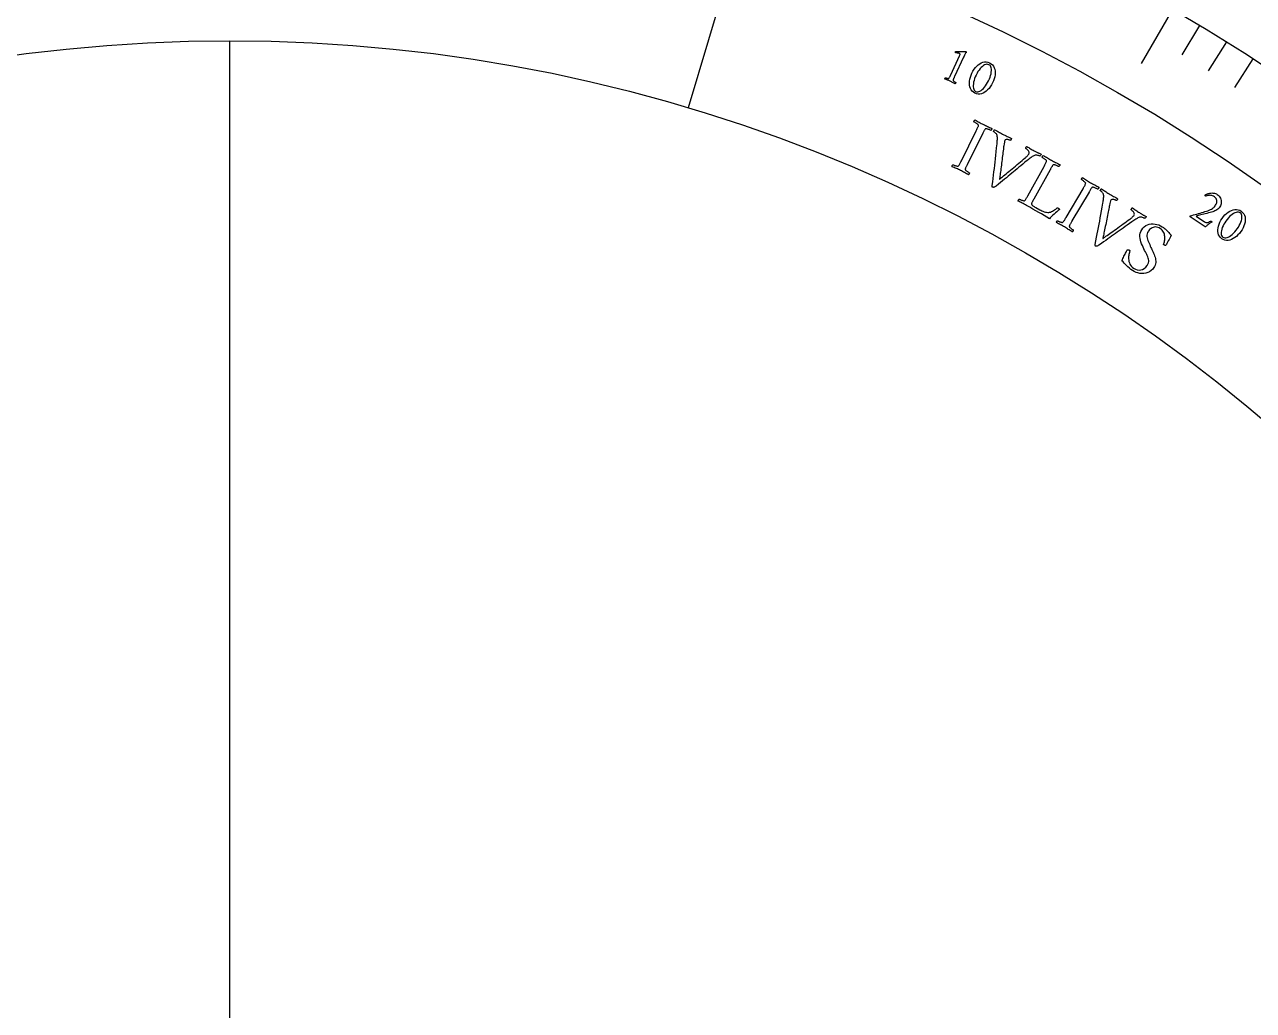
# Model space of a CAD drawing. Header units: millimetres. Extents: x -60 to 60, y -60 to 76.
# Drawn here: x -5.2 to 25.93, y 15.95 to 40.91 of the extents above; entities that cross this region are included whole.
import ezdxf

# ---------------------------------------------------------------- set-up
doc = ezdxf.new("R2010")
doc.units = ezdxf.units.MM
for name, color, linetype in [('ENGRAVE', 7, 'Continuous'), ('ENGRAVE_FINE', 8, 'Continuous'), ('TEXT', 5, 'Continuous')]:
    doc.layers.add(name, color=color, linetype=linetype)

msp = doc.modelspace()

# ---------------------------------------------------------------- linework, layer by layer
at = {"layer": 'ENGRAVE'}
for points in [[(13.6727, 45.6984), (11.6089, 38.8006)], [(23.8767, 41.294), (23.0838, 39.9227)], [(0, -40.5), (0, 40.5)]]:
    msp.add_lwpolyline(points, dxfattribs=at)
for radius in [58.8, 58.8, 57.225, 54.3, 54.3, 51.99, 47.7, 47.7, 45.18, 40.5, 40.5]:
    msp.add_circle((0, 0), radius, dxfattribs=at)
at = {"layer": 'ENGRAVE_FINE'}
for points in [[(24.5634, 40.8893), (24.1184, 40.1486)], [(25.2433, 40.473), (24.7861, 39.7399)], [(25.9164, 40.0453), (25.447, 39.32)]]:
    msp.add_lwpolyline(points, dxfattribs=at)
at = {"layer": 'TEXT'}
for points in [[(18.2621, 39.6364), (18.486, 40.1224), (18.4911, 40.1345), (18.4947, 40.1449), (18.4966, 40.1536), (18.4968, 40.1607), (18.4955, 40.1665), (18.4926, 40.1716), (18.4881, 40.1759), (18.4821, 40.1794), (18.474, 40.1824), (18.4636, 40.1851), (18.4508, 40.1875), (18.4355, 40.1896), (18.42, 40.1914), (18.4064, 40.1927), (18.3947, 40.1936), (18.3849, 40.1942), (18.3821, 40.201), (18.3809, 40.2076), (18.3813, 40.214), (18.3833, 40.2203), (18.3833, 40.2203), (18.3834, 40.2206), (18.3836, 40.2209), (18.3838, 40.2215), (18.385, 40.2237), (18.3863, 40.2252), (18.3877, 40.2262), (18.3891, 40.2265), (18.419, 40.2263), (18.4487, 40.2262), (18.4783, 40.2263), (18.5076, 40.2266), (18.5356, 40.2269), (18.5611, 40.2271), (18.5841, 40.2273), (18.6046, 40.2273), (18.6216, 40.2273), (18.6339, 40.2272), (18.6415, 40.2271), (18.6445, 40.2268), (18.647, 40.2257), (18.6496, 40.2239), (18.6514, 40.2214), (18.6523, 40.2181), (18.6523, 40.2142), (18.6518, 40.2102), (18.6513, 40.2065), (18.6508, 40.2031), (18.6503, 40.2002), (18.6491, 40.1985), (18.6456, 40.1933), (18.6396, 40.1846), (18.6314, 40.1724), (18.6215, 40.1568), (18.6107, 40.1377), (18.5992, 40.1152), (18.5868, 40.0893), (18.3565, 39.5927), (18.3504, 39.5794), (18.3446, 39.5665), (18.339, 39.5541), (18.3338, 39.542), (18.3292, 39.5306), (18.3256, 39.52), (18.3231, 39.5103), (18.3216, 39.5014), (18.3223, 39.4974), (18.3247, 39.4928), (18.3289, 39.4876), (18.3348, 39.4818), (18.3419, 39.4758), (18.3493, 39.4701), (18.3571, 39.4646), (18.3653, 39.4594), (18.3732, 39.4548), (18.3798, 39.451), (18.3853, 39.448), (18.3895, 39.4459), (18.3898, 39.4422), (18.3893, 39.4378), (18.3879, 39.4326), (18.3858, 39.4267), (18.3831, 39.4211), (18.3801, 39.4166), (18.3769, 39.4135), (18.3735, 39.4115), (18.3561, 39.4211), (18.3395, 39.4302), (18.3235, 39.4388), (18.3083, 39.4471), (18.2931, 39.4551), (18.2772, 39.4632), (18.2605, 39.4713), (18.2432, 39.4795), (18.2264, 39.4871), (18.2102, 39.4941), (18.1947, 39.5006), (18.1799, 39.5064), (18.1649, 39.5122), (18.1487, 39.5183), (18.1314, 39.5249), (18.1131, 39.5319), (18.1123, 39.5358), (18.1127, 39.5403), (18.1141, 39.5454), (18.1167, 39.5511), (18.1198, 39.5566), (18.1229, 39.5609), (18.1259, 39.5642), (18.1289, 39.5664), (18.1333, 39.5645), (18.139, 39.5623), (18.1462, 39.5597), (18.1548, 39.5567), (18.1641, 39.5538), (18.1733, 39.5514), (18.1825, 39.5494), (18.1916, 39.548), (18.1999, 39.5473), (18.2063, 39.5476), (18.211, 39.5489), (18.2139, 39.5512), (18.2198, 39.5581), (18.2257, 39.5663), (18.2316, 39.5757), (18.2376, 39.5865), (18.2436, 39.5982), (18.2497, 39.6104), (18.2559, 39.6231), (18.2621, 39.6364)], [(19.2448, 39.9416), (19.2843, 39.9185), (19.3172, 39.8904), (19.3435, 39.8574), (19.3634, 39.8195), (19.3771, 39.7777), (19.3851, 39.7334), (19.3874, 39.6864), (19.384, 39.6368), (19.3753, 39.5859), (19.3619, 39.5347), (19.3437, 39.4833), (19.3208, 39.4317), (19.294, 39.382), (19.2645, 39.3361), (19.2322, 39.2942), (19.1971, 39.2562), (19.1599, 39.223), (19.1215, 39.1958), (19.0818, 39.1745), (19.0407, 39.1591), (18.9991, 39.1506), (18.9576, 39.1503), (18.9162, 39.158), (18.8749, 39.1738), (18.8378, 39.1958), (18.8066, 39.223), (18.7813, 39.2556), (18.7619, 39.2934), (18.7481, 39.3353), (18.7397, 39.3798), (18.7367, 39.427), (18.7392, 39.4768), (18.7468, 39.5281), (18.7592, 39.5796), (18.7766, 39.6313), (18.7988, 39.6832), (18.8249, 39.7333), (18.8538, 39.7795), (18.8857, 39.8218), (18.9204, 39.8602), (18.9574, 39.8936), (18.9959, 39.9209), (19.0358, 39.9421), (19.0773, 39.9573), (19.1195, 39.9654), (19.1615, 39.9655), (19.2033, 39.9575), (19.2448, 39.9416)], [(19.2299, 39.8946), (19.204, 39.9036), (19.1772, 39.9059), (19.1495, 39.9016), (19.1207, 39.8907), (19.0916, 39.8741), (19.0628, 39.8526), (19.0342, 39.8261), (19.0058, 39.7948), (18.9783, 39.7593), (18.9522, 39.7205), (18.9276, 39.6784), (18.9044, 39.633), (18.8839, 39.5869), (18.8668, 39.5415), (18.853, 39.4969), (18.8426, 39.4531), (18.8356, 39.4111), (18.8323, 39.3722), (18.8325, 39.3364), (18.8363, 39.3036), (18.844, 39.275), (18.8557, 39.2515), (18.8714, 39.2332), (18.8912, 39.2201), (18.9183, 39.2108), (18.9459, 39.2084), (18.9741, 39.2131), (19.0029, 39.2249), (19.0319, 39.2426), (19.0607, 39.2654), (19.0891, 39.2931), (19.1174, 39.3259), (19.1447, 39.3626), (19.1708, 39.402), (19.1954, 39.4442), (19.2186, 39.4891), (19.2397, 39.5354), (19.2572, 39.5805), (19.2712, 39.6244), (19.2817, 39.6671), (19.2885, 39.7077), (19.2916, 39.7455), (19.291, 39.7803), (19.2867, 39.8122), (19.2785, 39.8402), (19.2663, 39.8633), (19.2501, 39.8814), (19.2299, 39.8946)], [(19.088, 38.3823), (19.1149, 38.3692), (19.1416, 38.3565), (19.1681, 38.3443), (19.1944, 38.3327), (19.2209, 38.321), (19.2478, 38.309), (19.2754, 38.2965), (19.3034, 38.2836), (19.3044, 38.2776), (19.3037, 38.2709), (19.3012, 38.2633), (19.2971, 38.2549), (19.2921, 38.2469), (19.2872, 38.2405), (19.2824, 38.2358), (19.2778, 38.2328), (19.271, 38.236), (19.2617, 38.24), (19.2499, 38.2449), (19.2356, 38.2506), (19.2203, 38.2564), (19.2052, 38.2616), (19.1904, 38.2662), (19.1759, 38.2703), (19.1628, 38.273), (19.1521, 38.2737), (19.1439, 38.2723), (19.138, 38.2688), (19.1307, 38.2603), (19.1232, 38.2501), (19.1156, 38.2383), (19.1079, 38.2248), (19.1001, 38.2101), (19.092, 38.1947), (19.0837, 38.1785), (19.0752, 38.1616), (19.0738, 38.1589), (19.0725, 38.1562), (19.0711, 38.1534), (19.0698, 38.1507), (19.0684, 38.148), (19.067, 38.1453), (19.0657, 38.1425), (19.0643, 38.1398), (18.6854, 37.3818), (18.684, 37.3791), (18.6827, 37.3763), (18.6813, 37.3736), (18.6799, 37.3709), (18.6786, 37.3681), (18.6772, 37.3654), (18.6759, 37.3627), (18.6745, 37.36), (18.6661, 37.3431), (18.6583, 37.3269), (18.6509, 37.3115), (18.6441, 37.2968), (18.6381, 37.283), (18.6332, 37.2701), (18.6296, 37.2582), (18.6272, 37.2473), (18.6281, 37.2413), (18.6319, 37.2341), (18.6385, 37.2259), (18.6479, 37.2165), (18.659, 37.2067), (18.6709, 37.1972), (18.6836, 37.1881), (18.6969, 37.1793), (18.7096, 37.1715), (18.7202, 37.1651), (18.7287, 37.1601), (18.7352, 37.1567), (18.7354, 37.1511), (18.7344, 37.1445), (18.7322, 37.1369), (18.7287, 37.1281), (18.7244, 37.1197), (18.7198, 37.1132), (18.7148, 37.1086), (18.7096, 37.1059), (18.6838, 37.1211), (18.6584, 37.1359), (18.6336, 37.1502), (18.6093, 37.1642), (18.585, 37.1779), (18.5601, 37.1914), (18.5347, 37.2046), (18.5088, 37.2177), (18.4834, 37.2302), (18.4575, 37.2424), (18.4313, 37.2543), (18.4046, 37.266), (18.3776, 37.2775), (18.3503, 37.2891), (18.3227, 37.3006), (18.2949, 37.3121), (18.2939, 37.3179), (18.2946, 37.3247), (18.297, 37.3323), (18.3011, 37.3407), (18.3059, 37.3488), (18.3107, 37.3552), (18.3154, 37.36), (18.3199, 37.3632), (18.3266, 37.3601), (18.3356, 37.3563), (18.3472, 37.3517), (18.3611, 37.3464), (18.3762, 37.341), (18.3913, 37.3363), (18.4063, 37.3324), (18.4212, 37.3292), (18.4347, 37.3272), (18.4452, 37.327), (18.4527, 37.3285), (18.4573, 37.3317), (18.4664, 37.3419), (18.4754, 37.354), (18.4844, 37.3681), (18.4934, 37.3842), (18.5025, 37.4016), (18.5119, 37.4198), (18.5215, 37.4388), (18.5313, 37.4584), (18.907, 38.218), (18.9168, 38.2378), (18.9261, 38.2571), (18.935, 38.2758), (18.9435, 38.2941), (18.951, 38.3114), (18.9568, 38.3274), (18.961, 38.3422), (18.9635, 38.3556), (18.9636, 38.3619), (18.9601, 38.3692), (18.9532, 38.3773), (18.9428, 38.3862), (18.9304, 38.3955), (18.9175, 38.4046), (18.9041, 38.4136), (18.8901, 38.4224), (18.877, 38.4303), (18.866, 38.4368), (18.8571, 38.4417), (18.8505, 38.4452), (18.8501, 38.4508), (18.851, 38.4574), (18.8531, 38.4652), (18.8565, 38.474), (18.8607, 38.4824), (18.8652, 38.4889), (18.8702, 38.4936), (18.8755, 38.4963), (18.9029, 38.4817), (18.93, 38.467), (18.9568, 38.4523), (18.9833, 38.4376), (19.0096, 38.4232), (19.0358, 38.4091), (19.0619, 38.3955), (19.088, 38.3823)], [(19.5756, 38.136), (19.605, 38.1211), (19.6341, 38.1067), (19.6629, 38.0929), (19.6915, 38.0797), (19.7197, 38.0667), (19.7476, 38.0537), (19.7753, 38.0407), (19.8026, 38.0277), (19.8018, 38.0225), (19.7996, 38.0158), (19.7959, 38.0078), (19.7908, 37.9984), (19.7853, 37.9896), (19.7804, 37.9834), (19.7762, 37.98), (19.7726, 37.9792), (19.7676, 37.9815), (19.7598, 37.9844), (19.7494, 37.9881), (19.7362, 37.9924), (19.7217, 37.9965), (19.7069, 37.9996), (19.6921, 38.0015), (19.6772, 38.0024), (19.6632, 38.0011), (19.6514, 37.9966), (19.6417, 37.9888), (19.6341, 37.9778), (19.6267, 37.9584), (19.6195, 37.9293), (19.6124, 37.8903), (19.6055, 37.8416), (19.6023, 37.8159), (19.5987, 37.7864), (19.5947, 37.753), (19.5901, 37.7156), (19.5852, 37.6753), (19.5799, 37.633), (19.5743, 37.5887), (19.5684, 37.5425), (19.5623, 37.4952), (19.5563, 37.4479), (19.5504, 37.4006), (19.5446, 37.3532), (19.5389, 37.3067), (19.5332, 37.2622), (19.5277, 37.2196), (19.5223, 37.179), (19.5173, 37.1411), (19.5126, 37.1069), (19.5084, 37.0763), (19.5047, 37.0494), (19.5016, 37.0271), (19.4994, 37.0105), (19.4981, 36.9997), (19.4976, 36.9945), (19.5036, 36.9992), (19.5143, 37.0078), (19.5297, 37.0204), (19.5498, 37.037), (19.5737, 37.057), (19.6006, 37.0794), (19.6305, 37.1045), (19.6634, 37.1322), (19.6986, 37.1619), (19.7357, 37.193), (19.7746, 37.2257), (19.8154, 37.2597), (19.8572, 37.2947), (19.8994, 37.3298), (19.9419, 37.3653), (19.9847, 37.4009), (20.0271, 37.4362), (20.0682, 37.4703), (20.1081, 37.5034), (20.1467, 37.5355), (20.1611, 37.5476), (20.1753, 37.5605), (20.1894, 37.574), (20.2032, 37.5882), (20.2159, 37.6024), (20.2268, 37.6158), (20.2359, 37.6286), (20.2431, 37.6406), (20.2487, 37.6548), (20.2504, 37.6689), (20.248, 37.6829), (20.2415, 37.6968), (20.2325, 37.7101), (20.2224, 37.7226), (20.2113, 37.7342), (20.1991, 37.7449), (20.1872, 37.7543), (20.1772, 37.7618), (20.169, 37.7675), (20.1626, 37.7713), (20.1609, 37.7759), (20.1613, 37.7821), (20.1637, 37.7899), (20.1682, 37.7994), (20.1737, 37.8086), (20.1792, 37.8157), (20.1848, 37.8206), (20.1904, 37.8233), (20.2142, 37.8093), (20.2374, 37.7956), (20.2597, 37.7821), (20.2814, 37.7688), (20.303, 37.7556), (20.3256, 37.7424), (20.3489, 37.7292), (20.3732, 37.7159), (20.3931, 37.7052), (20.411, 37.6957), (20.4267, 37.6876), (20.4403, 37.6807), (20.4529, 37.6745), (20.4654, 37.6685), (20.4778, 37.6627), (20.4902, 37.6571), (20.5032, 37.6511), (20.5176, 37.6445), (20.5334, 37.637), (20.5505, 37.6288), (20.5495, 37.6236), (20.5469, 37.6169), (20.5427, 37.6088), (20.5367, 37.5993), (20.5306, 37.5905), (20.5257, 37.5845), (20.522, 37.5813), (20.5196, 37.5809), (20.512, 37.5843), (20.5004, 37.5885), (20.4846, 37.5935), (20.4646, 37.5993), (20.443, 37.6038), (20.422, 37.6051), (20.4018, 37.603), (20.3824, 37.5977), (20.3675, 37.5913), (20.3488, 37.5809), (20.3265, 37.5667), (20.3004, 37.5485), (20.273, 37.5284), (20.2468, 37.5084), (20.2216, 37.4886), (20.1976, 37.4689), (20.142, 37.4231), (20.0888, 37.3792), (20.038, 37.3371), (19.9896, 37.2969), (19.9427, 37.258), (19.8966, 37.2199), (19.8513, 37.1824), (19.8067, 37.1458), (19.7621, 37.1091), (19.7168, 37.0716), (19.6706, 37.0334), (19.6237, 36.9945), (19.5751, 36.9541), (19.5237, 36.9118), (19.4697, 36.8674), (19.4129, 36.8209), (19.3973, 36.809), (19.3828, 36.8), (19.3694, 36.7939), (19.3571, 36.7906), (19.3457, 36.7896), (19.335, 36.7902), (19.325, 36.7924), (19.3157, 36.7963), (19.3135, 36.7983), (19.3123, 36.8018), (19.3121, 36.8065), (19.3129, 36.8126), (19.314, 36.819), (19.3147, 36.8246), (19.3149, 36.8295), (19.3148, 36.8335), (19.3261, 36.9257), (19.337, 37.0148), (19.3474, 37.1009), (19.3574, 37.1838), (19.3671, 37.2656), (19.3768, 37.3481), (19.3865, 37.4313), (19.3961, 37.5152), (19.4057, 37.6017), (19.4153, 37.6928), (19.425, 37.7884), (19.4346, 37.8885), (19.4377, 37.9192), (19.4401, 37.9485), (19.442, 37.9763), (19.4433, 38.0028), (19.4437, 38.0283), (19.4431, 38.0531), (19.4415, 38.0773), (19.4388, 38.101), (19.4368, 38.1107), (19.4326, 38.1207), (19.4261, 38.1309), (19.4175, 38.1414), (19.4077, 38.1517), (19.3976, 38.1612), (19.3874, 38.17), (19.3768, 38.1781), (19.3668, 38.1852), (19.3581, 38.191), (19.3506, 38.1956), (19.3444, 38.1991), (19.3444, 38.201), (19.3461, 38.2059), (19.3497, 38.2137), (19.355, 38.2245), (19.3606, 38.2352), (19.365, 38.2431), (19.3682, 38.2479), (19.3701, 38.2498), (19.3998, 38.2336), (19.4268, 38.2185), (19.451, 38.2047), (19.4725, 38.1921), (19.494, 38.1796), (19.5184, 38.1661), (19.5456, 38.1516), (19.5756, 38.136)], [(20.3664, 36.4932), (20.3652, 36.4912), (20.3639, 36.4888), (20.3623, 36.4859), (20.3604, 36.4825), (20.3556, 36.4739), (20.3501, 36.4641), (20.344, 36.4531), (20.3371, 36.4408), (20.3302, 36.4282), (20.3238, 36.416), (20.318, 36.4042), (20.3127, 36.3928), (20.3084, 36.3827), (20.3059, 36.3745), (20.305, 36.3683), (20.3058, 36.364), (20.312, 36.3533), (20.3199, 36.3431), (20.3294, 36.3337), (20.3406, 36.3248), (20.3545, 36.3155), (20.3722, 36.3045), (20.3938, 36.2917), (20.4191, 36.2773), (20.5157, 36.2227), (20.5413, 36.2092), (20.5689, 36.1963), (20.5985, 36.1842), (20.6301, 36.1729), (20.6617, 36.1635), (20.6913, 36.1575), (20.719, 36.1548), (20.7446, 36.1554), (20.7673, 36.1591), (20.7907, 36.1652), (20.8148, 36.1739), (20.8397, 36.1851), (20.8656, 36.1995), (20.8928, 36.2178), (20.9212, 36.2401), (20.951, 36.2664), (20.9565, 36.2694), (20.9634, 36.2697), (20.9718, 36.2675), (20.9817, 36.2627), (20.9958, 36.2537), (21.0065, 36.2448), (21.0138, 36.2362), (21.0177, 36.2278), (20.9844, 36.1993), (20.95, 36.1701), (20.9144, 36.1401), (20.8777, 36.1092), (20.8424, 36.0787), (20.8114, 36.0495), (20.7845, 36.0218), (20.7619, 35.9954), (20.6932, 36.0352), (20.6249, 36.0753), (20.5569, 36.1155), (20.4894, 36.1559), (20.4197, 36.1973), (20.3453, 36.2406), (20.2662, 36.2858), (20.1823, 36.3328), (20.153, 36.3488), (20.1251, 36.3637), (20.0986, 36.3773), (20.0734, 36.3897), (20.0487, 36.4017), (20.0237, 36.4144), (19.9985, 36.4276), (19.9731, 36.4413), (19.9724, 36.4472), (19.9734, 36.4539), (19.9761, 36.4614), (19.9806, 36.4697), (19.9858, 36.4775), (19.9908, 36.4837), (19.9957, 36.4883), (20.0004, 36.4912), (20.0069, 36.4879), (20.0158, 36.4836), (20.0271, 36.4785), (20.0408, 36.4725), (20.0556, 36.4665), (20.0705, 36.4611), (20.0853, 36.4565), (20.1001, 36.4527), (20.1134, 36.4501), (20.1239, 36.4494), (20.1315, 36.4506), (20.1363, 36.4536), (20.1457, 36.4633), (20.1553, 36.475), (20.165, 36.4887), (20.1747, 36.5043), (20.1846, 36.5213), (20.1948, 36.5391), (20.2052, 36.5576), (20.2159, 36.5768), (20.6258, 37.3185), (20.6364, 37.3378), (20.6466, 37.3566), (20.6564, 37.3749), (20.6657, 37.3928), (20.674, 37.4098), (20.6805, 37.4255), (20.6854, 37.44), (20.6885, 37.4533), (20.6888, 37.4597), (20.6857, 37.4671), (20.6792, 37.4754), (20.6692, 37.4849), (20.6572, 37.4947), (20.6448, 37.5044), (20.6317, 37.514), (20.6182, 37.5234), (20.6054, 37.5319), (20.5947, 37.5389), (20.5861, 37.5442), (20.5796, 37.548), (20.5795, 37.5536), (20.5807, 37.5602), (20.5832, 37.5678), (20.5869, 37.5765), (20.5915, 37.5847), (20.5964, 37.591), (20.6015, 37.5954), (20.607, 37.5979), (20.6337, 37.5821), (20.6601, 37.5662), (20.6862, 37.5503), (20.7119, 37.5344), (20.7375, 37.5187), (20.7631, 37.5035), (20.7886, 37.4887), (20.8141, 37.4744), (20.8403, 37.46), (20.8664, 37.4462), (20.8923, 37.4328), (20.9181, 37.4199), (20.944, 37.4071), (20.9704, 37.3938), (20.9973, 37.3801), (21.0247, 37.3659), (21.0255, 37.36), (21.0245, 37.3533), (21.0217, 37.3458), (21.0171, 37.3376), (21.0118, 37.3298), (21.0066, 37.3237), (21.0016, 37.3192), (20.9968, 37.3163), (20.9902, 37.3199), (20.9811, 37.3243), (20.9695, 37.3297), (20.9555, 37.336), (20.9405, 37.3425), (20.9256, 37.3484), (20.9111, 37.3538), (20.8968, 37.3585), (20.8838, 37.3618), (20.8731, 37.363), (20.8648, 37.3619), (20.8589, 37.3587), (20.8511, 37.3505), (20.8432, 37.3407), (20.8351, 37.3292), (20.8268, 37.3161), (20.8183, 37.3018), (20.8095, 37.2868), (20.8005, 37.271), (20.7912, 37.2545), (20.7898, 37.2518), (20.7883, 37.2492), (20.7868, 37.2465), (20.7853, 37.2438), (20.7838, 37.2412), (20.7823, 37.2385), (20.7808, 37.2359), (20.7794, 37.2332)], [(21.8053, 36.9064), (21.8311, 36.8914), (21.8568, 36.8768), (21.8824, 36.8628), (21.9078, 36.8492), (21.9334, 36.8357), (21.9594, 36.8217), (21.986, 36.8073), (22.013, 36.7924), (22.0136, 36.7864), (22.0124, 36.7797), (22.0094, 36.7723), (22.0046, 36.7642), (21.9991, 36.7566), (21.9937, 36.7506), (21.9886, 36.7463), (21.9838, 36.7436), (21.9772, 36.7473), (21.9682, 36.752), (21.9568, 36.7577), (21.943, 36.7644), (21.9281, 36.7713), (21.9135, 36.7776), (21.899, 36.7833), (21.8849, 36.7884), (21.872, 36.792), (21.8614, 36.7935), (21.853, 36.7927), (21.847, 36.7896), (21.839, 36.7816), (21.8308, 36.772), (21.8224, 36.7608), (21.8138, 36.7479), (21.8049, 36.7338), (21.7958, 36.719), (21.7863, 36.7035), (21.7766, 36.6872), (21.775, 36.6846), (21.7735, 36.682), (21.7719, 36.6794), (21.7704, 36.6767), (21.7688, 36.6741), (21.7673, 36.6715), (21.7657, 36.6689), (21.7642, 36.6663), (21.3316, 35.9375), (21.33, 35.9349), (21.3285, 35.9323), (21.3269, 35.9296), (21.3254, 35.927), (21.3238, 35.9244), (21.3223, 35.9218), (21.3207, 35.9192), (21.3191, 35.9165), (21.3096, 35.9003), (21.3006, 35.8847), (21.2921, 35.8699), (21.2842, 35.8557), (21.2772, 35.8424), (21.2715, 35.8299), (21.2671, 35.8183), (21.2638, 35.8076), (21.2644, 35.8015), (21.2676, 35.7941), (21.2736, 35.7854), (21.2823, 35.7753), (21.2927, 35.7648), (21.3039, 35.7545), (21.3158, 35.7445), (21.3285, 35.7348), (21.3406, 35.726), (21.3507, 35.7189), (21.3588, 35.7133), (21.365, 35.7094), (21.3649, 35.7039), (21.3634, 35.6974), (21.3606, 35.6899), (21.3565, 35.6814), (21.3516, 35.6733), (21.3465, 35.6672), (21.3413, 35.6629), (21.3358, 35.6606), (21.3112, 35.6776), (21.287, 35.6942), (21.2633, 35.7103), (21.24, 35.726), (21.2167, 35.7414), (21.1929, 35.7566), (21.1685, 35.7717), (21.1437, 35.7866), (21.1192, 35.8009), (21.0943, 35.8149), (21.0689, 35.8287), (21.0432, 35.8423), (21.0171, 35.8557), (20.9907, 35.8692), (20.964, 35.8827), (20.9371, 35.8961), (20.9365, 35.9021), (20.9377, 35.9087), (20.9406, 35.9161), (20.9453, 35.9243), (20.9507, 35.932), (20.956, 35.938), (20.961, 35.9425), (20.9657, 35.9453), (20.9721, 35.9418), (20.9809, 35.9373), (20.9921, 35.9319), (21.0056, 35.9256), (21.0203, 35.9191), (21.0349, 35.9134), (21.0496, 35.9084), (21.0643, 35.9041), (21.0776, 35.9012), (21.088, 35.9002), (21.0957, 35.9012), (21.1005, 35.904), (21.1103, 35.9135), (21.1201, 35.9249), (21.1301, 35.9384), (21.1403, 35.9538), (21.1506, 35.9705), (21.1613, 35.988), (21.1722, 36.0062), (21.1834, 36.0251), (21.613, 36.7556), (21.6241, 36.7746), (21.6347, 36.7932), (21.645, 36.8112), (21.6548, 36.8288), (21.6635, 36.8456), (21.6705, 36.8611), (21.6757, 36.8755), (21.6792, 36.8887), (21.6797, 36.8951), (21.6768, 36.9025), (21.6705, 36.9111), (21.6608, 36.9208), (21.6491, 36.9309), (21.6368, 36.941), (21.6241, 36.9509), (21.6108, 36.9606), (21.5982, 36.9695), (21.5878, 36.9767), (21.5793, 36.9823), (21.5729, 36.9863), (21.5729, 36.9919), (21.5743, 36.9984), (21.577, 37.006), (21.581, 37.0145), (21.5858, 37.0226), (21.5908, 37.0288), (21.5961, 37.0331), (21.6016, 37.0354), (21.6278, 37.0189), (21.6538, 37.0023), (21.6794, 36.9857), (21.7048, 36.9692), (21.73, 36.9528), (21.7551, 36.9369), (21.7802, 36.9214), (21.8053, 36.9064)], [(22.2738, 36.6256), (22.3021, 36.6086), (22.3301, 36.5922), (22.3579, 36.5763), (22.3853, 36.5611), (22.4126, 36.5461), (22.4395, 36.5312), (22.4661, 36.5162), (22.4924, 36.5013), (22.4913, 36.4961), (22.4886, 36.4896), (22.4844, 36.4818), (22.4786, 36.4728), (22.4724, 36.4644), (22.4671, 36.4587), (22.4627, 36.4555), (22.4591, 36.455), (22.4542, 36.4576), (22.4467, 36.4611), (22.4365, 36.4655), (22.4237, 36.4708), (22.4095, 36.476), (22.395, 36.4801), (22.3804, 36.4831), (22.3655, 36.485), (22.3515, 36.4848), (22.3394, 36.4811), (22.3292, 36.474), (22.3208, 36.4636), (22.312, 36.4448), (22.3027, 36.4163), (22.2929, 36.3779), (22.2825, 36.3298), (22.2775, 36.3044), (22.2717, 36.2753), (22.2652, 36.2422), (22.258, 36.2053), (22.2502, 36.1654), (22.2419, 36.1236), (22.2331, 36.0798), (22.2239, 36.0342), (22.2144, 35.9875), (22.205, 35.9407), (22.1957, 35.8939), (22.1865, 35.847), (22.1774, 35.8011), (22.1686, 35.7571), (22.16, 35.7151), (22.1517, 35.6749), (22.1439, 35.6375), (22.1368, 35.6037), (22.1305, 35.5735), (22.1248, 35.5469), (22.1201, 35.5249), (22.1167, 35.5085), (22.1146, 35.4978), (22.1137, 35.4927), (22.1201, 35.4969), (22.1314, 35.5048), (22.1477, 35.5162), (22.1689, 35.5314), (22.1942, 35.5495), (22.2227, 35.57), (22.2543, 35.5928), (22.289, 35.6181), (22.3263, 35.6451), (22.3655, 35.6736), (22.4067, 35.7033), (22.4498, 35.7343), (22.4941, 35.7662), (22.5387, 35.7982), (22.5836, 35.8305), (22.6289, 35.8629), (22.6737, 35.895), (22.7172, 35.9262), (22.7593, 35.9563), (22.8002, 35.9855), (22.8154, 35.9965), (22.8305, 36.0083), (22.8455, 36.0208), (22.8603, 36.034), (22.874, 36.0472), (22.8859, 36.0598), (22.8958, 36.0719), (22.9039, 36.0833), (22.9106, 36.0971), (22.9132, 36.1111), (22.9118, 36.1252), (22.9064, 36.1395), (22.8983, 36.1535), (22.8892, 36.1666), (22.8789, 36.179), (22.8675, 36.1906), (22.8564, 36.2007), (22.8469, 36.209), (22.8391, 36.2152), (22.833, 36.2195), (22.8317, 36.2242), (22.8325, 36.2304), (22.8355, 36.238), (22.8406, 36.2472), (22.8468, 36.256), (22.8528, 36.2626), (22.8587, 36.2671), (22.8645, 36.2694), (22.8873, 36.2537), (22.9094, 36.2383), (22.9307, 36.2233), (22.9513, 36.2085), (22.972, 36.1938), (22.9935, 36.179), (23.0159, 36.1641), (23.0391, 36.1491), (23.0582, 36.1369), (23.0753, 36.1262), (23.0904, 36.117), (23.1035, 36.1091), (23.1156, 36.1021), (23.1276, 36.0952), (23.1396, 36.0885), (23.1515, 36.082), (23.1641, 36.0751), (23.178, 36.0674), (23.1931, 36.0589), (23.2096, 36.0495), (23.2083, 36.0443), (23.2052, 36.0378), (23.2004, 36.0301), (23.1938, 36.021), (23.187, 36.0127), (23.1817, 36.007), (23.1778, 36.0041), (23.1753, 36.0039), (23.1681, 36.0078), (23.1567, 36.0128), (23.1413, 36.0189), (23.1219, 36.0262), (23.1006, 36.0323), (23.0798, 36.035), (23.0595, 36.0344), (23.0397, 36.0305), (23.0244, 36.0252), (23.005, 36.0162), (22.9817, 36.0036), (22.9544, 35.9874), (22.9257, 35.9693), (22.898, 35.9513), (22.8715, 35.9333), (22.8461, 35.9154), (22.7873, 35.8737), (22.7311, 35.8337), (22.6774, 35.7954), (22.6262, 35.7588), (22.5767, 35.7234), (22.528, 35.6887), (22.4801, 35.6546), (22.433, 35.6213), (22.3859, 35.5879), (22.3379, 35.5538), (22.2891, 35.5191), (22.2396, 35.4836), (22.1881, 35.4469), (22.1339, 35.4083), (22.0767, 35.3679), (22.0168, 35.3257), (22.0004, 35.3149), (21.9853, 35.307), (21.9714, 35.3018), (21.9589, 35.2994), (21.9475, 35.2992), (21.9368, 35.3006), (21.927, 35.3036), (21.918, 35.3081), (21.916, 35.3103), (21.9151, 35.3138), (21.9152, 35.3186), (21.9165, 35.3246), (21.918, 35.3309), (21.9191, 35.3365), (21.9197, 35.3412), (21.9198, 35.3453), (21.9378, 35.4364), (21.955, 35.5245), (21.9716, 35.6096), (21.9876, 35.6916), (22.0032, 35.7725), (22.0188, 35.854), (22.0344, 35.9363), (22.05, 36.0193), (22.0659, 36.1049), (22.0821, 36.1951), (22.0986, 36.2897), (22.1154, 36.3889), (22.1207, 36.4193), (22.1252, 36.4483), (22.1291, 36.476), (22.1323, 36.5023), (22.1346, 36.5276), (22.1358, 36.5525), (22.1359, 36.5767), (22.1349, 36.6005), (22.1336, 36.6103), (22.1301, 36.6206), (22.1244, 36.6313), (22.1166, 36.6424), (22.1075, 36.6534), (22.0982, 36.6636), (22.0885, 36.6731), (22.0786, 36.6819), (22.0692, 36.6897), (22.0609, 36.6961), (22.0538, 36.7013), (22.0478, 36.7052), (22.0479, 36.7071), (22.05, 36.7118), (22.0541, 36.7194), (22.0602, 36.7297), (22.0665, 36.7401), (22.0715, 36.7476), (22.075, 36.7522), (22.0771, 36.7539), (22.1056, 36.7356), (22.1314, 36.7186), (22.1545, 36.7031), (22.175, 36.689), (22.1956, 36.675), (22.219, 36.6598), (22.245, 36.6433), (22.2738, 36.6256)], [(24.8765, 35.9111), (24.8613, 35.9012), (24.8454, 35.8905), (24.8287, 35.8789), (24.8112, 35.8666), (24.7937, 35.854), (24.7769, 35.8419), (24.7608, 35.8302), (24.7454, 35.8189), (24.7317, 35.8088), (24.7204, 35.8004), (24.7115, 35.7939), (24.7052, 35.7891), (24.3291, 36.0458), (24.3283, 36.0482), (24.3276, 36.0511), (24.3271, 36.0543), (24.3268, 36.058), (24.3267, 36.0616), (24.327, 36.0646), (24.3276, 36.0671), (24.3286, 36.069), (24.3693, 36.0796), (24.4106, 36.0905), (24.4526, 36.1017), (24.4954, 36.1133), (24.5381, 36.1251), (24.5802, 36.1371), (24.6217, 36.1493), (24.6626, 36.1617), (24.702, 36.1742), (24.7391, 36.1866), (24.7739, 36.1989), (24.8065, 36.2111), (24.8381, 36.2244), (24.8657, 36.2382), (24.8892, 36.2526), (24.9087, 36.2675), (24.9257, 36.2832), (24.9418, 36.3002), (24.9569, 36.3185), (24.9712, 36.338), (24.9875, 36.3662), (24.9979, 36.3952), (25.0025, 36.4249), (25.0012, 36.4554), (24.9942, 36.4846), (24.9816, 36.5107), (24.9634, 36.5336), (24.9396, 36.5533), (24.9174, 36.5667), (24.895, 36.5768), (24.8724, 36.5834), (24.8496, 36.5867), (24.8274, 36.5876), (24.8064, 36.587), (24.7867, 36.5849), (24.7682, 36.5814), (24.7518, 36.5772), (24.7379, 36.5732), (24.7268, 36.5695), (24.7183, 36.5661), (24.7151, 36.5689), (24.7126, 36.5726), (24.7105, 36.5773), (24.709, 36.583), (24.7081, 36.5885), (24.7078, 36.593), (24.708, 36.5964), (24.7089, 36.5986), (24.7153, 36.6029), (24.7244, 36.6079), (24.7362, 36.6137), (24.7507, 36.6202), (24.7674, 36.6267), (24.7857, 36.6325), (24.8057, 36.6376), (24.8274, 36.6419), (24.8502, 36.645), (24.8733, 36.6464), (24.8969, 36.646), (24.9209, 36.644), (24.9448, 36.6395), (24.9682, 36.6321), (24.9911, 36.6215), (25.0134, 36.6079), (25.0383, 36.5885), (25.0598, 36.5666), (25.0778, 36.5422), (25.0923, 36.5153), (25.1032, 36.4871), (25.1106, 36.4585), (25.1144, 36.4296), (25.1147, 36.4004), (25.1113, 36.3717), (25.1042, 36.3446), (25.0935, 36.319), (25.0792, 36.2948), (25.0622, 36.2725), (25.0436, 36.2523), (25.0234, 36.2343), (25.0015, 36.2184), (24.9783, 36.2044), (24.9541, 36.1922), (24.9288, 36.1818), (24.9025, 36.1731), (24.8665, 36.1627), (24.829, 36.1523), (24.7899, 36.1418), (24.7493, 36.1312), (24.7085, 36.1207), (24.6689, 36.1107), (24.6306, 36.1009), (24.5935, 36.0916), (24.5588, 36.0829), (24.5278, 36.0751), (24.5005, 36.0681), (24.4769, 36.062), (24.6931, 35.9142), (24.7094, 35.9049), (24.726, 35.8992), (24.7429, 35.8971), (24.7602, 35.8985), (24.7783, 35.9032), (24.798, 35.9108), (24.8193, 35.9214), (24.842, 35.935), (24.8457, 35.9368), (24.8497, 35.9371), (24.8541, 35.9359), (24.8589, 35.9332), (24.8608, 35.9317), (24.863, 35.9296), (24.8656, 35.9267), (24.8685, 35.9233), (24.8713, 35.9196), (24.8736, 35.9164), (24.8754, 35.9136), (24.8765, 35.9111)], [(25.6192, 36.1849), (25.6542, 36.1556), (25.682, 36.1225), (25.7025, 36.0856), (25.7158, 36.0448), (25.7223, 36.0014), (25.7228, 35.9563), (25.7173, 35.9096), (25.7057, 35.8613), (25.6887, 35.8125), (25.667, 35.7642), (25.6405, 35.7166), (25.6093, 35.6695), (25.5746, 35.6249), (25.5379, 35.5847), (25.499, 35.5487), (25.4581, 35.517), (25.416, 35.4905), (25.3736, 35.4701), (25.3308, 35.4557), (25.2878, 35.4473), (25.2453, 35.4459), (25.2044, 35.4524), (25.1649, 35.4669), (25.1268, 35.4894), (25.0938, 35.5172), (25.0676, 35.5493), (25.0481, 35.5856), (25.0352, 35.6261), (25.0285, 35.6697), (25.0277, 35.715), (25.0326, 35.762), (25.0433, 35.8107), (25.0593, 35.86), (25.0802, 35.9087), (25.1058, 35.9568), (25.1364, 36.0043), (25.1704, 36.0494), (25.2067, 36.0901), (25.2451, 36.1266), (25.2858, 36.1586), (25.3278, 36.1854), (25.3702, 36.206), (25.4132, 36.2203), (25.4566, 36.2283), (25.4996, 36.2293), (25.541, 36.2224), (25.5809, 36.2076), (25.6192, 36.1849)], [(25.5966, 36.1412), (25.5726, 36.1542), (25.5466, 36.161), (25.5185, 36.1614), (25.4884, 36.1554), (25.4569, 36.1439), (25.4249, 36.1274), (25.3923, 36.1061), (25.3591, 36.0799), (25.326, 36.0495), (25.2939, 36.0156), (25.2626, 35.9782), (25.2322, 35.9373), (25.2043, 35.8952), (25.1799, 35.8533), (25.1589, 35.8116), (25.1413, 35.7701), (25.1275, 35.7299), (25.1177, 35.6921), (25.112, 35.6568), (25.1103, 35.6238), (25.113, 35.5943), (25.1207, 35.5692), (25.1332, 35.5486), (25.1505, 35.5323), (25.1756, 35.5186), (25.2025, 35.5117), (25.2311, 35.5117), (25.2615, 35.5184), (25.293, 35.5311), (25.3251, 35.5488), (25.3578, 35.5714), (25.3911, 35.5991), (25.4242, 35.6307), (25.4564, 35.6652), (25.4877, 35.7027), (25.5181, 35.7431), (25.5466, 35.7853), (25.5714, 35.8268), (25.5925, 35.8678), (25.6099, 35.9082), (25.6234, 35.9471), (25.6327, 35.9838), (25.6379, 36.0182), (25.639, 36.0504), (25.6356, 36.0794), (25.6274, 36.1042), (25.6144, 36.1248), (25.5966, 36.1412)], [(23.6214, 35.7908), (23.6469, 35.7734), (23.6696, 35.7568), (23.6895, 35.7409), (23.7067, 35.7258), (23.7224, 35.7107), (23.738, 35.695), (23.7534, 35.6785), (23.7686, 35.6614), (23.7848, 35.643), (23.803, 35.6226), (23.8231, 35.6003), (23.8452, 35.576), (23.8284, 35.5404), (23.8107, 35.5046), (23.7921, 35.4687), (23.7727, 35.4326), (23.7539, 35.3987), (23.7375, 35.3696), (23.7235, 35.3451), (23.7119, 35.3253), (23.7091, 35.3214), (23.7048, 35.3194), (23.6989, 35.3191), (23.6914, 35.3207), (23.6836, 35.3232), (23.6769, 35.3258), (23.6711, 35.3286), (23.6663, 35.3314), (23.6609, 35.3356), (23.6567, 35.3402), (23.6538, 35.3453), (23.652, 35.3507), (23.66, 35.3683), (23.6672, 35.3883), (23.6734, 35.4107), (23.6788, 35.4355), (23.6829, 35.4618), (23.685, 35.4888), (23.6852, 35.5165), (23.6834, 35.5448), (23.6795, 35.5731), (23.6729, 35.6009), (23.6638, 35.6281), (23.6521, 35.6547), (23.6373, 35.68), (23.6191, 35.7031), (23.5974, 35.724), (23.5723, 35.7428), (23.5383, 35.7626), (23.5056, 35.7764), (23.4742, 35.7841), (23.4442, 35.7857), (23.4156, 35.7825), (23.3888, 35.7758), (23.3636, 35.7655), (23.3402, 35.7517), (23.3188, 35.7354), (23.2998, 35.718), (23.283, 35.6994), (23.2685, 35.6796), (23.25, 35.6463), (23.2377, 35.6129), (23.2316, 35.5795), (23.2317, 35.5459), (23.2365, 35.5121), (23.2444, 35.478), (23.2555, 35.4437), (23.2698, 35.4091), (23.2857, 35.3742), (23.3014, 35.339), (23.3171, 35.3036), (23.3327, 35.2678), (23.3451, 35.2409), (23.3581, 35.2126), (23.3718, 35.1829), (23.386, 35.1519), (23.4001, 35.12), (23.4131, 35.0875), (23.4252, 35.0544), (23.4361, 35.0208), (23.4451, 34.9869), (23.4509, 34.9531), (23.4538, 34.9193), (23.4535, 34.8856), (23.4494, 34.8523), (23.4406, 34.8199), (23.4271, 34.7883), (23.409, 34.7575), (23.3767, 34.7163), (23.34, 34.6818), (23.2989, 34.6541), (23.2534, 34.6332), (23.2052, 34.6187), (23.156, 34.6104), (23.1059, 34.6081), (23.0547, 34.612), (23.004, 34.6217), (22.9554, 34.6368), (22.9087, 34.6574), (22.8641, 34.6835), (22.824, 34.7116), (22.7862, 34.7414), (22.7506, 34.7731), (22.7172, 34.8066), (22.6857, 34.8399), (22.6555, 34.871), (22.6268, 34.8999), (22.5995, 34.9267), (22.6108, 34.9551), (22.623, 34.9841), (22.6361, 35.0137), (22.6501, 35.044), (22.6641, 35.0737), (22.6775, 35.1013), (22.6902, 35.127), (22.7021, 35.1507), (22.7128, 35.1712), (22.7213, 35.1874), (22.7277, 35.1991), (22.7321, 35.2064), (22.7391, 35.2077), (22.7463, 35.2084), (22.7536, 35.2086), (22.7611, 35.2082), (22.7683, 35.2072), (22.7753, 35.2054), (22.7818, 35.2028), (22.7879, 35.1993), (22.7943, 35.1939), (22.7978, 35.1875), (22.7987, 35.1801), (22.7968, 35.1718), (22.7915, 35.1566), (22.7863, 35.1384), (22.7809, 35.1169), (22.7755, 35.0924), (22.7708, 35.0655), (22.7679, 35.037), (22.7666, 35.007), (22.7671, 34.9754), (22.7701, 34.9432), (22.7766, 34.9113), (22.7865, 34.8797), (22.7999, 34.8484), (22.8179, 34.8181), (22.8412, 34.7895), (22.87, 34.7625), (22.9043, 34.7373), (22.9448, 34.7153), (22.9872, 34.7017), (23.0315, 34.6964), (23.0776, 34.6993), (23.1229, 34.7115), (23.1645, 34.734), (23.2023, 34.7667), (23.2363, 34.8097), (23.2562, 34.8438), (23.2697, 34.8766), (23.2767, 34.9083), (23.2772, 34.9388), (23.2729, 34.9688), (23.2654, 34.9991), (23.2547, 35.0297), (23.2408, 35.0606), (23.2249, 35.0921), (23.2083, 35.1247), (23.1911, 35.1583), (23.173, 35.193), (23.1538, 35.2331), (23.1346, 35.2745), (23.1155, 35.3172), (23.0963, 35.3612), (23.0792, 35.406), (23.066, 35.451), (23.0567, 35.4964), (23.0514, 35.542), (23.0518, 35.5873), (23.0598, 35.6316), (23.0754, 35.6749), (23.0987, 35.7172), (23.1294, 35.7582), (23.1642, 35.7924), (23.2032, 35.8199), (23.2463, 35.8407), (23.2921, 35.855), (23.339, 35.8631), (23.3872, 35.8652), (23.4365, 35.8611), (23.4855, 35.8514), (23.5326, 35.8364), (23.5779, 35.8162), (23.6214, 35.7908)]]:
    msp.add_lwpolyline(points, close=True, dxfattribs=at)

doc.saveas('drawing.dxf')
